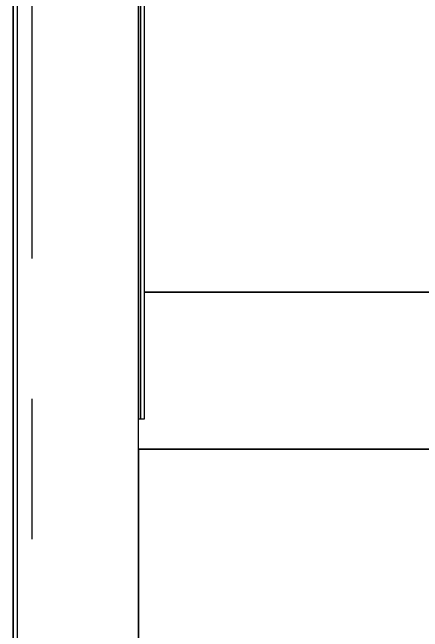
# Model space of a CAD drawing. Header units: inches. Extents: x -1841 to -80, y -100 to 1021.
# Drawn here: x -1376.78 to -1358.63, y 804.83 to 832.2 of the extents above; entities that cross this region are included whole.
import ezdxf

# ---------------------------------------------------------------- set-up
doc = ezdxf.new("R2010")
doc.units = ezdxf.units.IN
doc.header["$MEASUREMENT"] = 0
doc.layers.add('PDF_Geometry', color=7, linetype='Continuous', true_color=0x777777)

msp = doc.modelspace()

# ---------------------------------------------------------------- linework, layer by layer
at = {"layer": 'PDF_Geometry', "color": 7, "lineweight": 25}
msp.add_lwpolyline([(-1371.694, 690.04), (-1371.198, 690.04), (-1371.198, 904.382), (-1249.095, 904.382), (-1308.078, 638.833), (-1300.881, 637.261), (-1241.567, 904.382), (-1188.87, 904.382), (-1188.87, 913.482), (-1382.283, 913.482), (-1382.283, 904.382), (-1376.575, 904.382), (-1376.575, 690.04), (-1376.575, 687.972), (-1371.694, 687.972)], close=True, dxfattribs=at)
for points in [[(-1376.575, 904.382), (-1376.575, 677.631), (-1376.74, 677.631), (-1376.74, 904.382), (-1376.74, 677.631)], [(-1370.949, 904.382), (-1370.949, 814.211), (-1371.032, 814.211), (-1371.115, 814.211), (-1371.198, 814.211), (-1371.198, 904.382)], [(-1371.115, 904.382), (-1371.115, 814.211), (-1371.115, 904.382)], [(-1375.913, 821.325), (-1375.913, 846.143)], [(-1371.198, 812.887), (-1334.467, 812.887), (-1334.467, 819.836), (-1370.949, 819.836), (-1334.467, 819.836), (-1334.467, 812.887), (-1371.198, 812.887), (-1371.198, 640.57), (-1307.912, 640.57)], [(-1375.913, 808.916), (-1375.913, 815.121)], [(-1371.115, 814.211), (-1371.115, 814.211)]]:
    msp.add_lwpolyline(points, dxfattribs=at)

doc.saveas('drawing.dxf')
